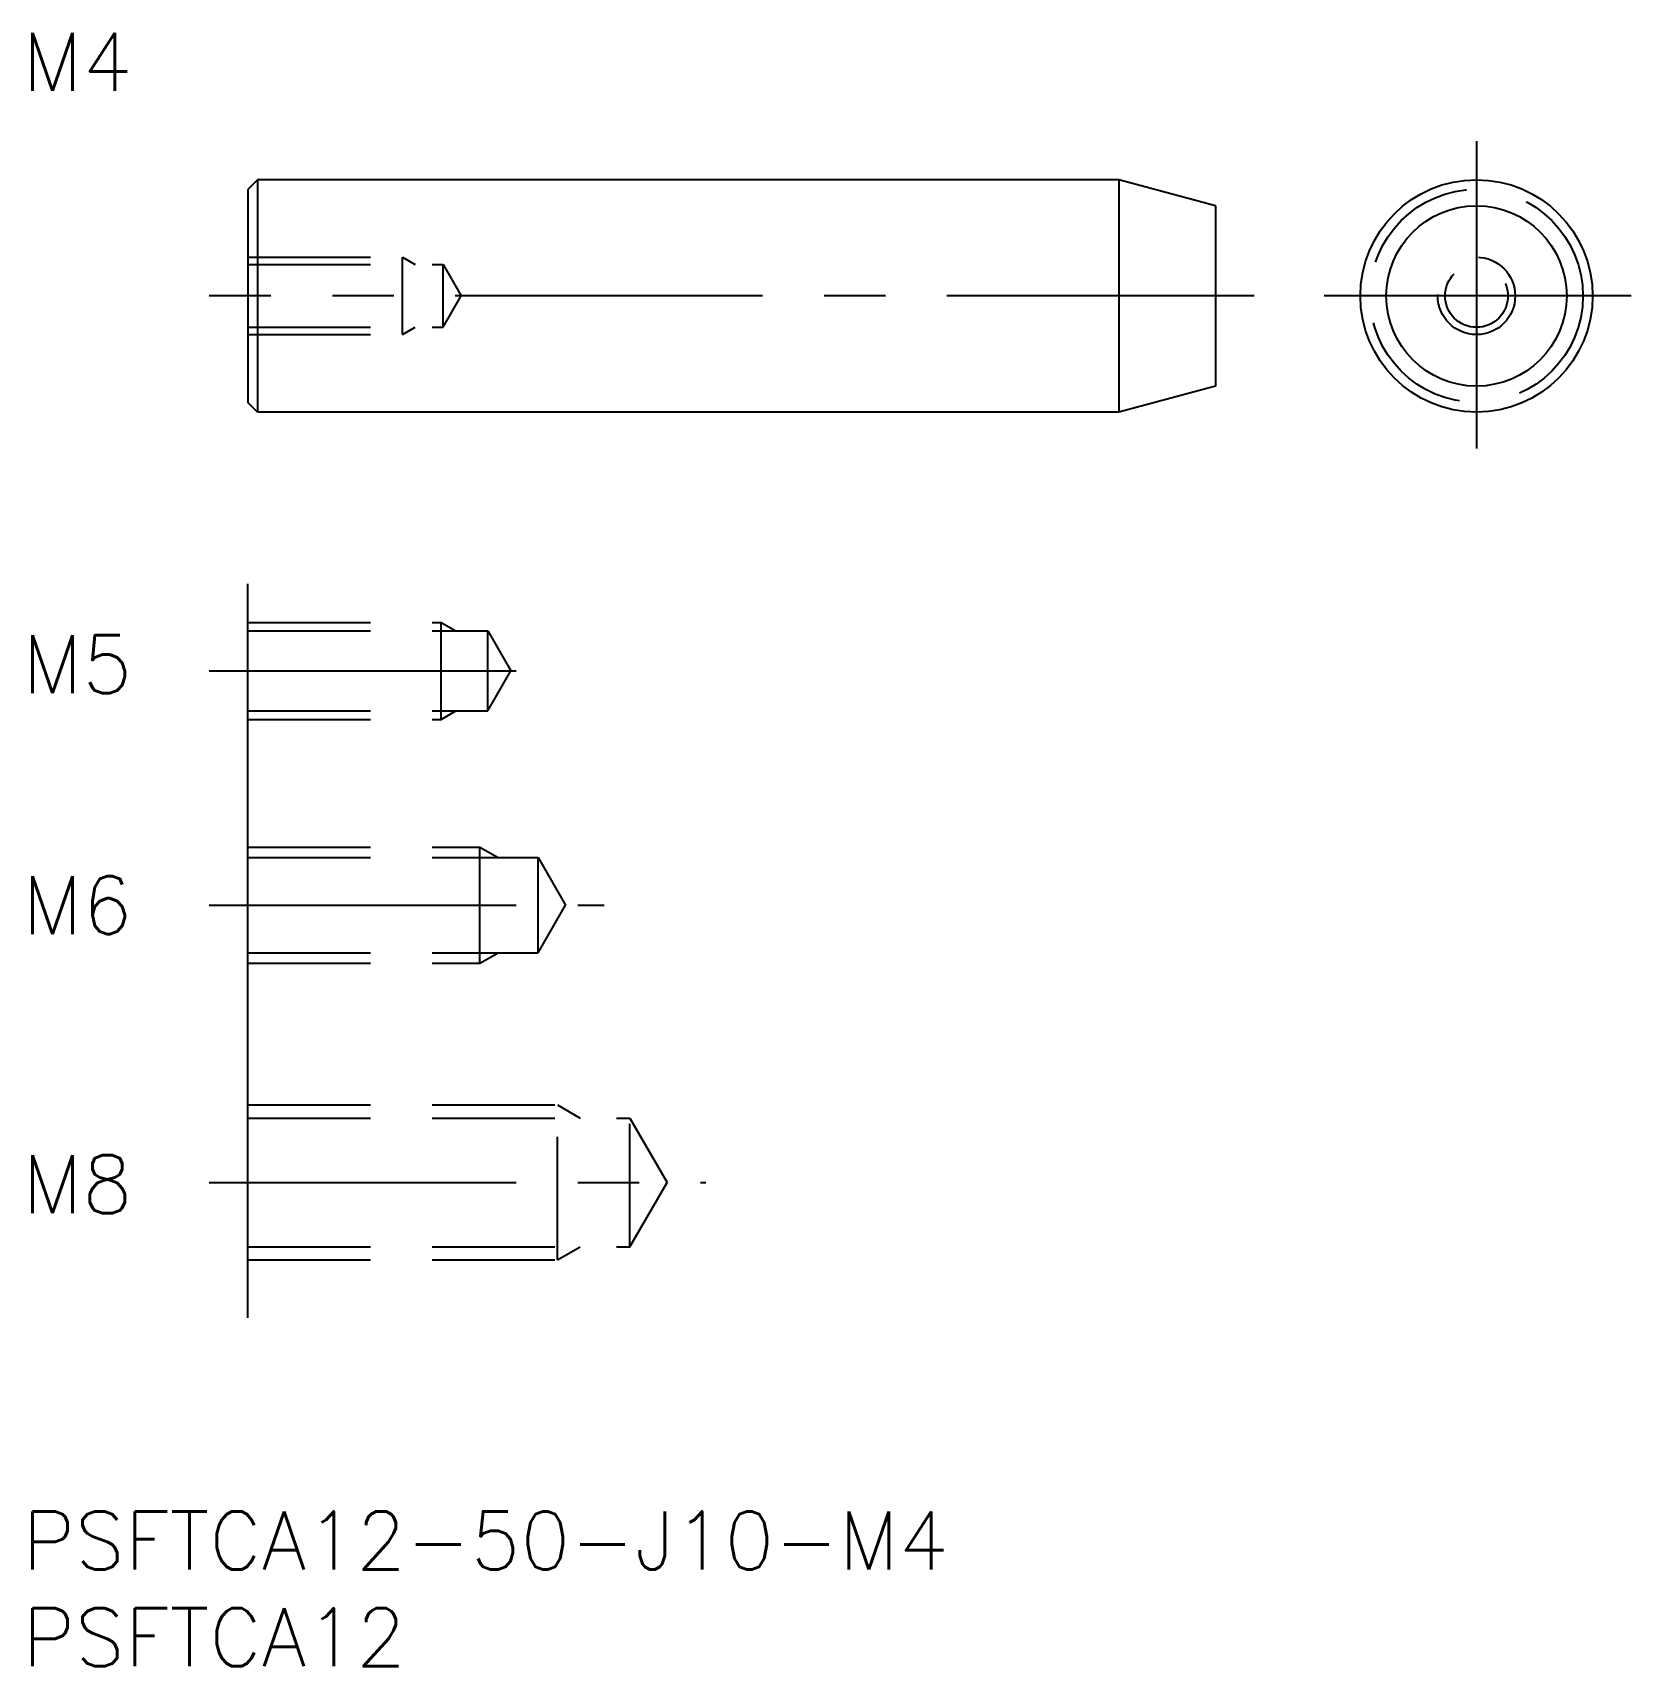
# Model space of a CAD drawing. Extents: x 0.5 to 83.1, y -8 to 76.4.
import ezdxf

# ---------------------------------------------------------------- set-up
doc = ezdxf.new("R2010")
doc.units = 0
doc.header["$LTSCALE"] = 0.5
doc.linetypes.add('CENTER', pattern=[50.8, 31.75, -6.35, 6.35, -6.35])
doc.linetypes.add('DASHED', pattern=[19.05, 12.7, -6.35])
for name, color, linetype in [('MSM_CENTER', 1, 'CENTER'), ('MSM_CONTINUOUS', 7, 'CONTINUOUS'), ('MSM_DASHED', 4, 'DASHED'), ('MSM_PART_NUMBER', 7, 'CONTINUOUS')]:
    doc.layers.add(name, color=color, linetype=linetype)
doc.styles.get("Standard").update_dxf_attribs({"font": 'txt.shx', "height": 2, "bigfont": 'bigfont.shx'})

# ---------------------------------------------------------------- blocks, each defined once
blk = doc.blocks.new('*U19')
at = {"layer": 'MSM_PART_NUMBER'}
blk.add_text('PSFTCA12-50-J10-M4', height=3, dxfattribs=at).set_placement((0, -3))
blk = doc.blocks.new('*U20')
at = {"layer": 'MSM_PART_NUMBER'}
blk.add_text('PSFTCA12', height=3, dxfattribs=at).set_placement((0, -8))
blk = doc.blocks.new('*U22')
at = {"layer": 'MSM_PART_NUMBER'}
blk.add_text('M5', height=3, dxfattribs=at).set_placement((0, 42.26))
blk = doc.blocks.new('*U23')
at = {"layer": 'MSM_PART_NUMBER'}
blk.add_text('M6', height=3, dxfattribs=at).set_placement((0, 29.816))
blk = doc.blocks.new('*U24')
at = {"layer": 'MSM_PART_NUMBER'}
blk.add_text('M4', height=3, dxfattribs=at).set_placement((0, 73.385))
blk = doc.blocks.new('*U25')
at = {"layer": 'MSM_PART_NUMBER'}
blk.add_text('M8', height=3, dxfattribs=at).set_placement((0, 15.4))

msp = doc.modelspace()

# ---------------------------------------------------------------- linework, layer by layer
at = {"layer": 'MSM_CENTER'}
for p, q in [((75.11, 70.787), (75.11, 54.787)), ((63.625, 62.787), (9.625, 62.787)), ((83.11, 62.787), (67.11, 62.787)), ((9.625, 43.415), (27.218, 43.415)), ((9.625, 31.316), (30.044, 31.316)), ((9.625, 17), (35.294, 17))]:
    msp.add_line(p, q, dxfattribs=at)
at = {"layer": 'MSM_CONTINUOUS'}
for p, q in [((12.125, 68.787), (11.625, 68.287)), ((56.625, 68.787), (12.125, 68.787)), ((12.125, 68.787), (12.125, 56.787)), ((56.625, 68.787), (56.625, 56.787)), ((61.625, 67.447), (56.625, 68.787)), ((11.625, 68.287), (11.625, 57.287)), ((61.625, 67.447), (61.625, 58.127)), ((61.625, 58.127), (56.625, 56.787)), ((12.125, 56.787), (11.625, 57.287)), ((56.625, 56.787), (12.125, 56.787)), ((11.625, 10), (11.625, 47.915))]:
    msp.add_line(p, q, dxfattribs=at)
for radius in [6, 4.66]:
    msp.add_circle((75.11, 62.787), radius, dxfattribs=at)
at = {"layer": 'MSM_DASHED'}
for p, q in [((11.625, 64.787), (19.625, 64.787)), ((11.625, 64.408), (21.725, 64.408)), ((19.625, 60.787), (19.625, 64.787)), ((19.625, 64.787), (20.281, 64.408)), ((21.725, 61.166), (21.725, 64.408)), ((21.725, 64.408), (22.661, 62.787)), ((21.725, 61.166), (22.661, 62.787)), ((11.625, 61.166), (21.725, 61.166)), ((11.625, 60.787), (19.625, 60.787)), ((19.625, 60.787), (20.281, 61.166)), ((11.625, 45.915), (21.625, 45.915)), ((21.625, 40.915), (21.625, 45.915)), ((21.625, 45.915), (22.375, 45.482)), ((11.625, 45.482), (24.025, 45.482)), ((24.025, 41.348), (24.025, 45.482)), ((24.025, 45.482), (25.218, 43.415)), ((24.025, 41.348), (25.218, 43.415)), ((11.625, 41.348), (24.025, 41.348)), ((11.625, 40.915), (21.625, 40.915)), ((21.625, 40.915), (22.375, 41.348)), ((11.625, 34.316), (23.625, 34.316)), ((11.625, 33.774), (26.625, 33.774)), ((23.625, 28.316), (23.625, 34.316)), ((23.625, 34.316), (24.563, 33.774)), ((26.625, 28.857), (26.625, 33.774)), ((26.625, 33.774), (28.044, 31.316)), ((26.625, 28.857), (28.044, 31.316)), ((11.625, 28.857), (26.625, 28.857)), ((23.625, 28.316), (24.563, 28.857)), ((11.625, 28.316), (23.625, 28.316)), ((11.625, 21), (27.625, 21)), ((11.625, 20.323), (31.375, 20.323)), ((27.625, 13), (27.625, 21)), ((27.625, 21), (28.797, 20.323)), ((31.375, 13.676), (31.375, 20.323)), ((31.375, 20.323), (33.294, 17)), ((31.375, 13.676), (33.294, 17)), ((11.625, 13.676), (31.375, 13.676)), ((27.625, 13), (28.797, 13.676)), ((11.625, 13), (27.625, 13))]:
    msp.add_line(p, q, dxfattribs=at)
for radius in [5.5, 2, 1.621]:
    msp.add_circle((75.11, 62.787), radius, dxfattribs=at)

# ---------------------------------------------------------------- block references
at = {"layer": 'MSM_CONTINUOUS'}
for name in ['*U24', '*U22', '*U23', '*U25', '*U19', '*U20']:
    msp.add_blockref(name, (0, 0), dxfattribs=at)

doc.saveas('drawing.dxf')
